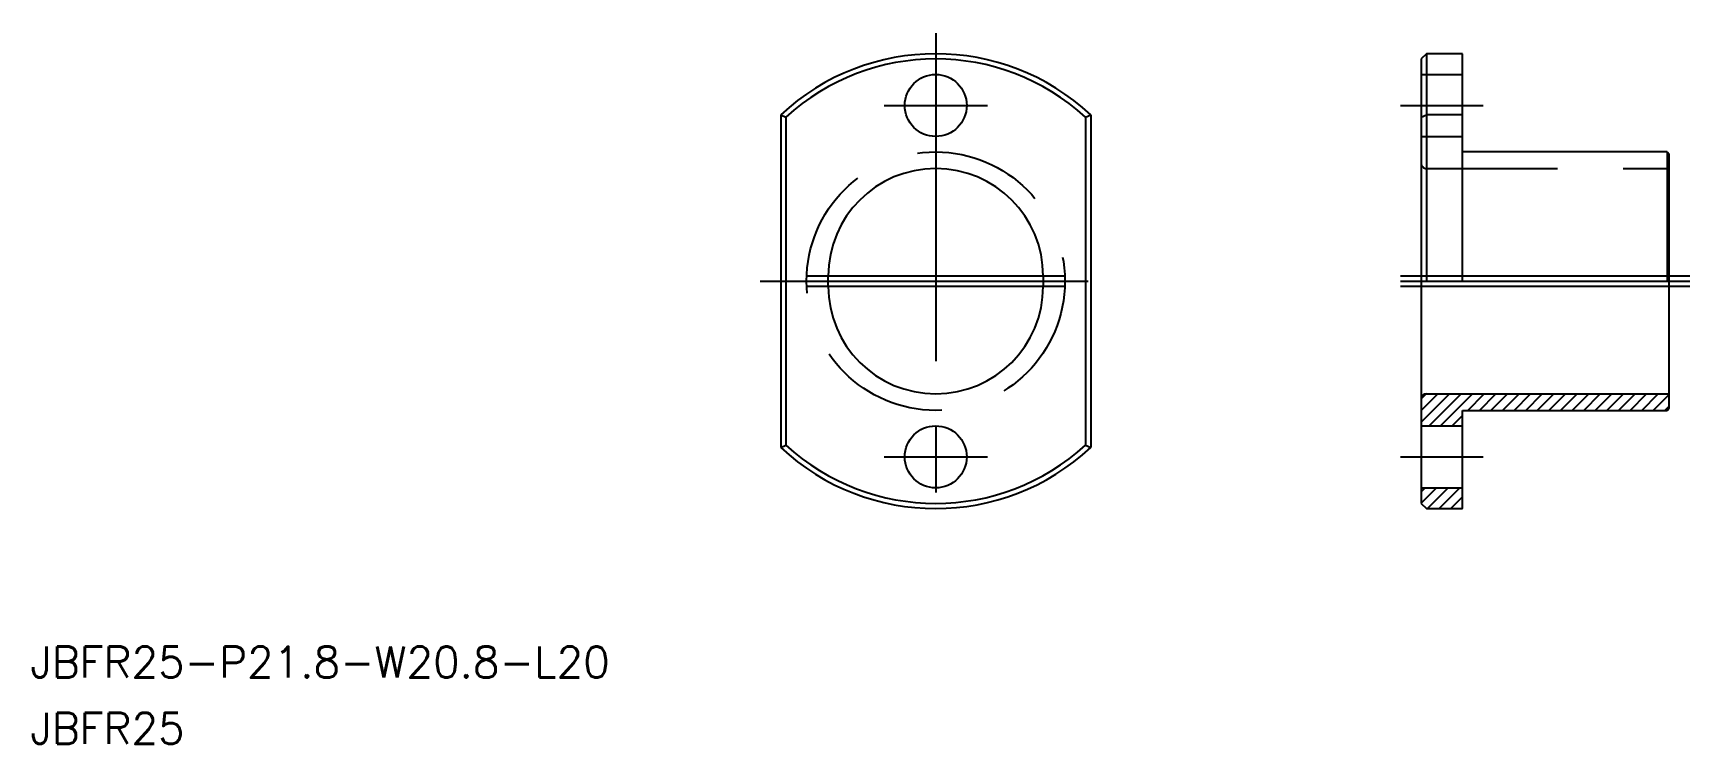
# Model space of a CAD drawing. Extents: x -87 to 73, y -45 to 24.
import ezdxf

# ---------------------------------------------------------------- set-up
doc = ezdxf.new("R2010")
doc.units = 0
doc.linetypes.add('CENTER', pattern=[50.8, 31.75, -6.35, 6.35, -6.35])
doc.linetypes.add('DASHED', pattern=[19.05, 12.7, -6.35])
doc.layers.get('0').update_dxf_attribs({"linetype": 'CONTINUOUS'})
doc.layers.add('CENTER', color=1, linetype='CENTER')
doc.styles.get("Standard").update_dxf_attribs({"font": 'txt.shx', "height": 3, "bigfont": 'bigfont.shx'})

msp = doc.modelspace()

# ---------------------------------------------------------------- linework, layer by layer
at = {"color": 7, "linetype": 'CONTINUOUS'}
for p, q in [((47.48, 22), (46.98, 21.5)), ((46.98, 21.5), (46.98, -21.5)), ((47.48, 22), (47.48, 0)), ((50.98, 22), (47.48, 22)), ((50.98, 0), (50.98, 22)), ((-15, 16.09), (-15, -16.09)), ((-15, 16.09), (-14.5, 15.87)), ((14.5, 15.87), (15, 16.09)), ((15, 16.09), (15, -16.09)), ((46.98, 15.87), (47.48, 16.09)), ((50.98, 16.09), (47.48, 16.09)), ((-14.5, 15.87), (-14.5, -15.87)), ((14.5, 15.87), (14.5, -15.87)), ((70.78, 12.5), (50.98, 12.5)), ((70.78, 12.5), (70.78, 0)), ((70.78, 12.5), (70.98, 12.3)), ((70.98, -12.3), (70.98, 12.3)), ((-10.4, -0.5), (-10.4, 0.5)), ((10.4, 0.5), (10.4, -0.5)), ((47.48, -10.9), (70.98, -10.9)), ((50.98, -12.5), (70.78, -12.5)), ((50.98, -22), (50.98, -12.5)), ((70.78, -12.5), (70.98, -12.3)), ((46.98, -14), (50.98, -14)), ((-15, -16.09), (-14.5, -15.87)), ((14.5, -15.87), (15, -16.09)), ((46.98, -20), (50.98, -20)), ((46.98, -21.5), (47.48, -22)), ((47.48, -22), (50.98, -22))]:
    msp.add_line(p, q, dxfattribs=at)
at = {"color": 3, "linetype": 'DASHED'}
for p, q in [((46.98, 20), (50.98, 20)), ((46.98, 14), (50.98, 14)), ((47.48, 10.9), (70.98, 10.9))]:
    msp.add_line(p, q, dxfattribs=at)
at = {"color": 3, "linetype": 'CONTINUOUS'}
for p, q in [((46.98, -11.39), (47.47, -10.9)), ((46.98, -12.51), (48.59, -10.9)), ((46.98, -13.64), (49.72, -10.9)), ((47.74, -14), (50.84, -10.9)), ((48.86, -14), (51.96, -10.9)), ((51.48, -12.5), (53.08, -10.9)), ((52.61, -12.5), (54.21, -10.9)), ((53.73, -12.5), (55.33, -10.9)), ((54.85, -12.5), (56.45, -10.9)), ((55.97, -12.5), (57.57, -10.9)), ((57.1, -12.5), (58.7, -10.9)), ((58.22, -12.5), (59.82, -10.9)), ((59.34, -12.5), (60.94, -10.9)), ((60.46, -12.5), (62.06, -10.9)), ((61.59, -12.5), (63.19, -10.9)), ((62.71, -12.5), (64.31, -10.9)), ((63.83, -12.5), (65.43, -10.9)), ((64.95, -12.5), (66.55, -10.9)), ((66.08, -12.5), (67.68, -10.9)), ((67.2, -12.5), (68.8, -10.9)), ((68.32, -12.5), (69.92, -10.9)), ((69.44, -12.5), (70.98, -10.96)), ((70.57, -12.5), (70.98, -12.09)), ((49.98, -14), (50.98, -13)), ((46.98, -20.37), (47.35, -20)), ((46.98, -21.49), (48.47, -20)), ((47.6, -22), (49.6, -20)), ((48.72, -22), (50.72, -20)), ((49.84, -22), (50.98, -20.86)), ((50.96, -22), (50.98, -21.98))]:
    msp.add_line(p, q, dxfattribs=at)
at = {"color": 7, "linetype": 'CONTINUOUS'}
for centre in [(0, 17), (0, -17)]:
    msp.add_circle(centre, 3, dxfattribs=at)
at = {"color": 3, "linetype": 'DASHED'}
msp.add_circle((0, 0), 12.5, dxfattribs=at)
at = {"color": 7, "linetype": 'CONTINUOUS'}
for centre, radius, start, end in [((0, 0), 22, 47.0141, 132.9859), ((0, 0), 21.5, 47.591, 132.409), ((0, 0.5), 10.4, 0, 180), ((0, -0.5), 10.4, 180, 0), ((47.48, -11.4), 0.5, 90, 180), ((0, 0), 21.5, 227.591, 312.409), ((0, 0), 22, 227.0141, 312.9859)]:
    msp.add_arc(centre, radius, start, end, dxfattribs=at)
at = {"color": 3, "linetype": 'DASHED'}
msp.add_arc((47.48, 11.4), 0.5, 180, 270, dxfattribs=at)
at = {"layer": 'CENTER', "color": 1, "linetype": 'CENTER'}
for p, q in [((0, 24), (0, -24)), ((-5, 17), (5, 17)), ((44.98, 17), (52.98, 17)), ((-17, 0), (17, 0)), ((12.4, 0.5), (-12.4, 0.5)), ((72.98, 0.5), (44.98, 0.5)), ((44.98, 0), (72.98, 0)), ((12.4, -0.5), (-12.4, -0.5)), ((72.98, -0.5), (44.98, -0.5)), ((-5, -17), (5, -17)), ((44.98, -17), (52.98, -17))]:
    msp.add_line(p, q, dxfattribs=at)

# ---------------------------------------------------------------- texts
at = {"color": 7, "linetype": 'CONTINUOUS'}
for s, p in [('JBFR25-P21.8-W20.8-L20', (-87.6, -38.36)), ('JBFR25', (-87.6, -44.77))]:
    msp.add_text(s, height=3, dxfattribs=at).set_placement(p)

doc.saveas('drawing.dxf')
